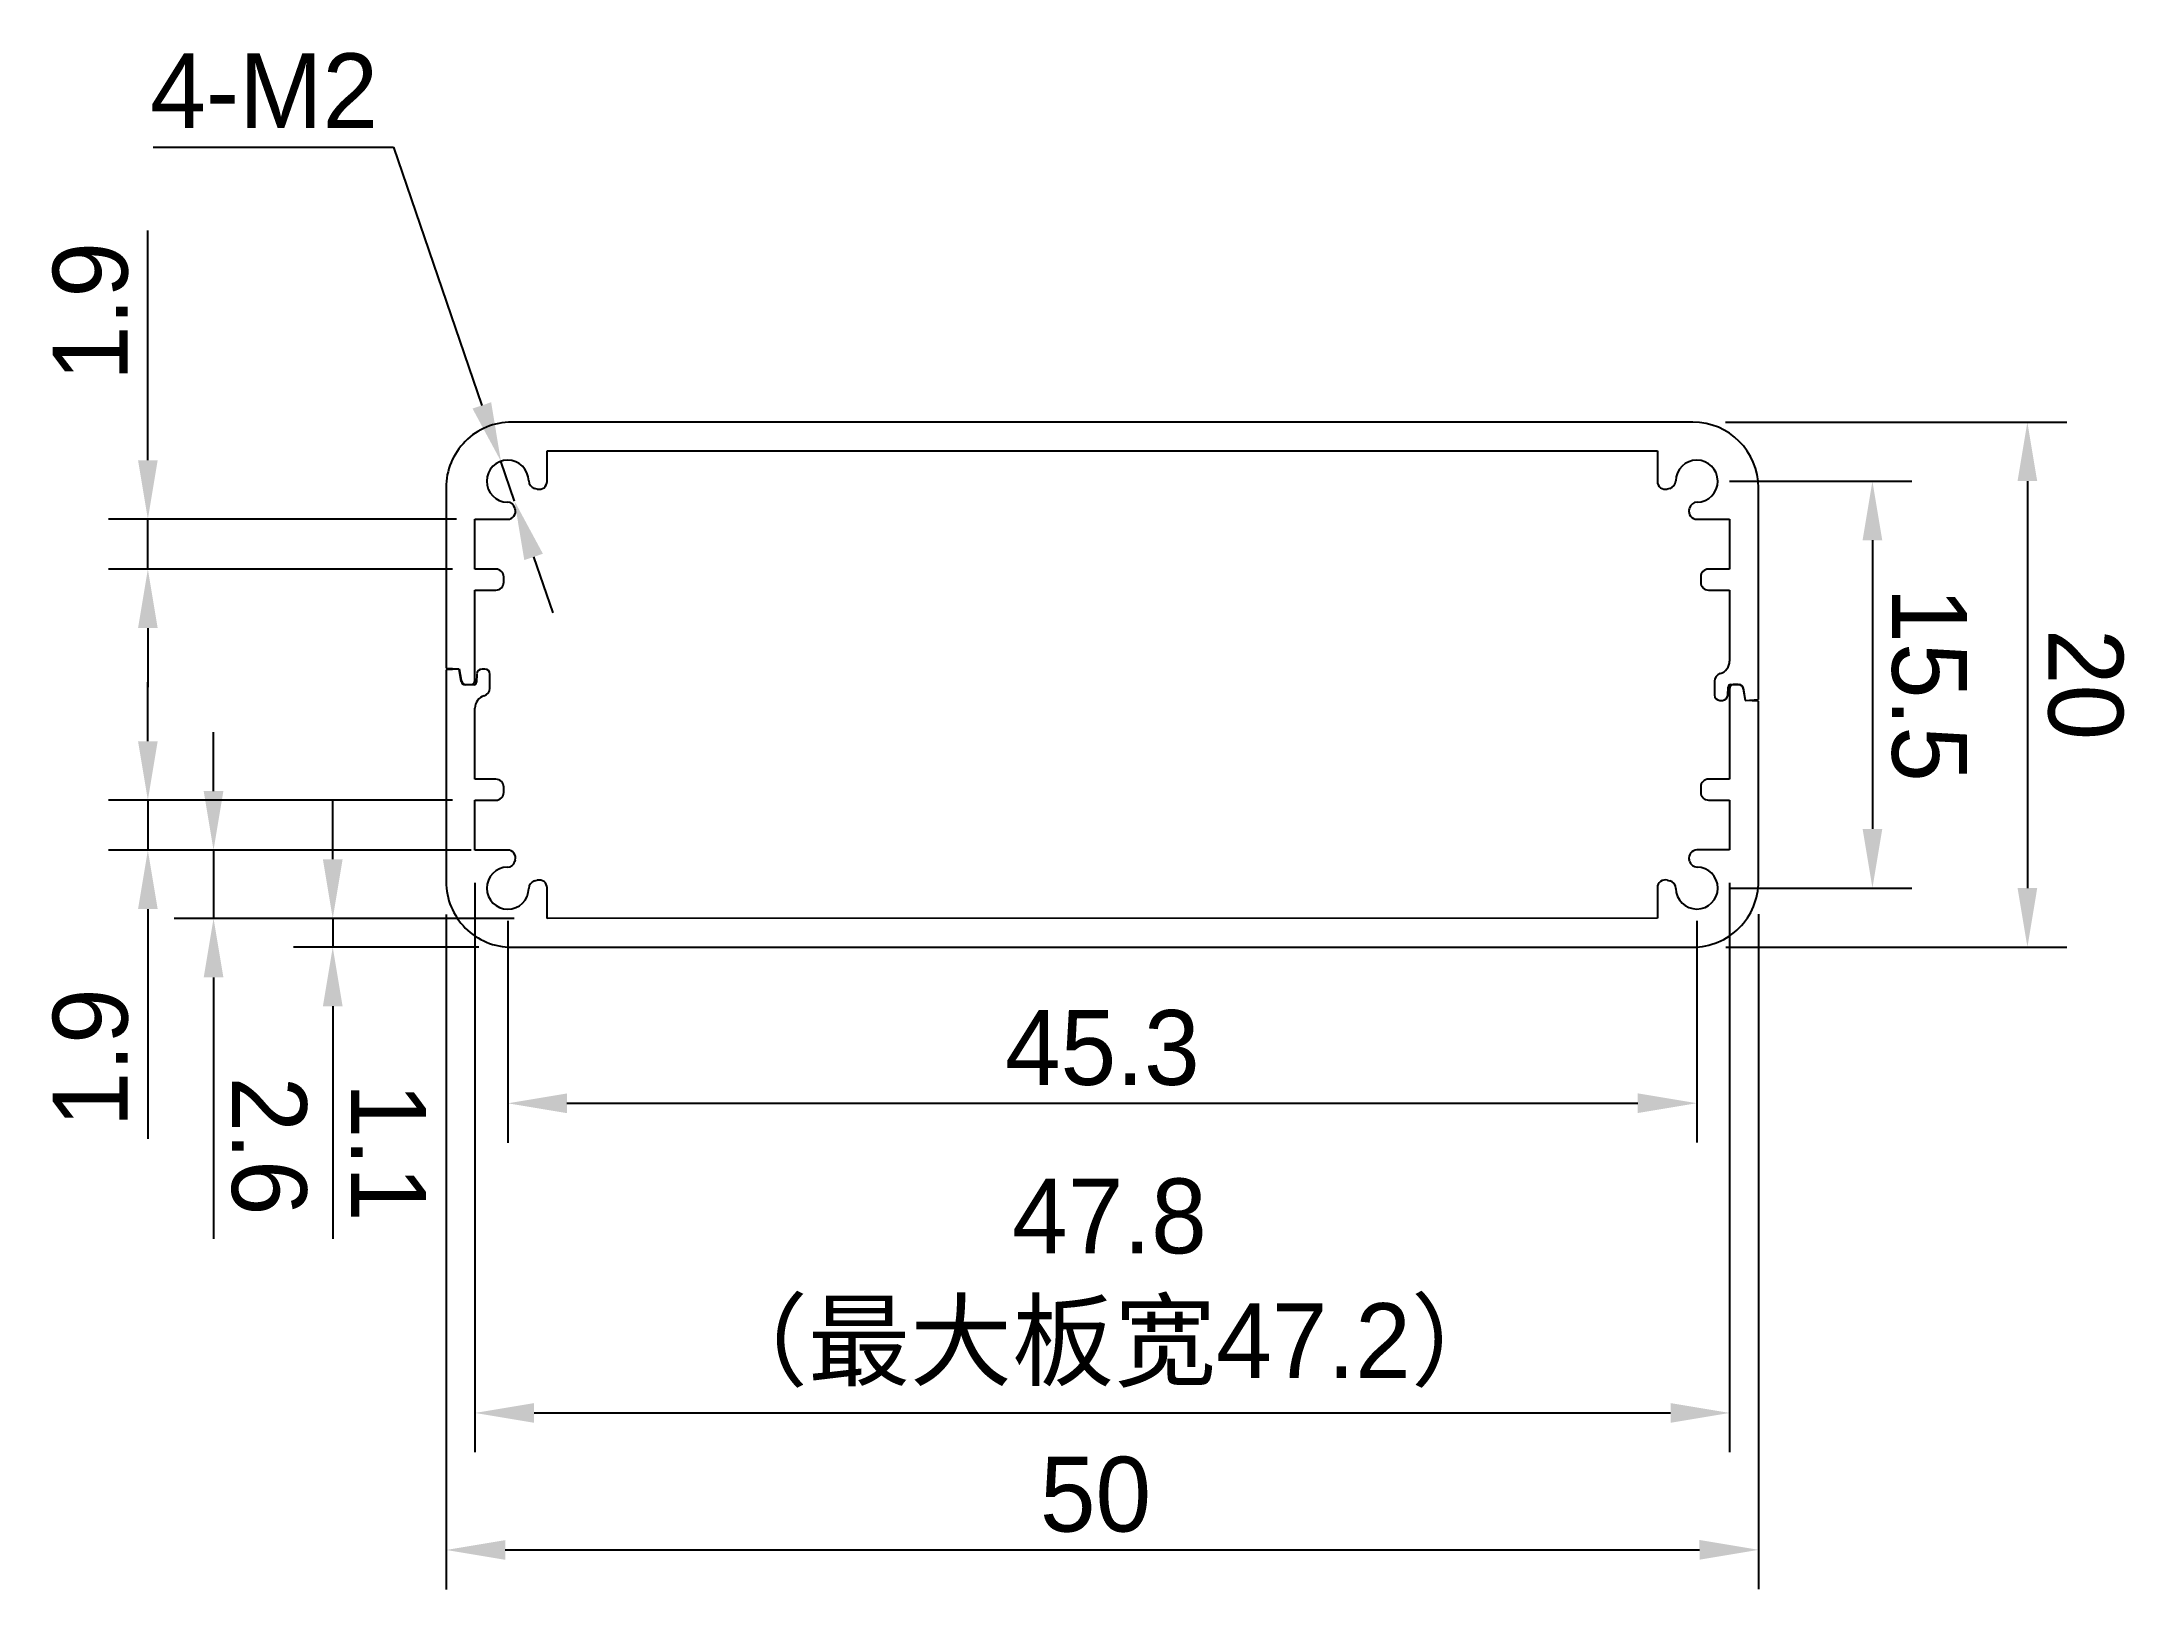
# Model space of a CAD drawing. Header units: millimetres. Extents: x 17558.1 to 17637.5, y -3026.7 to -2967.8.
import ezdxf

# ---------------------------------------------------------------- set-up
doc = ezdxf.new("R2010")
doc.units = ezdxf.units.MM
doc.header["$LTSCALE"] = 0.5
doc.header["$PDMODE"] = 35
for name, color, linetype, lineweight in [('3标注', 30, 'Continuous', 9), ('标注线', 7, 'Continuous', 13), ('粗实线', 7, 'Continuous', 25)]:
    doc.layers.add(name, color=color, linetype=linetype, lineweight=lineweight)
doc.styles.get("Standard").update_dxf_attribs({"font": ''})
doc.styles.get('Standard').set_extended_font_data('思源黑体 Normal')
doc.dimstyles.new('1比1 文字2.85', dxfattribs={"dimtxt": 2.85, "dimasz": 2.25, "dimexe": 1.5, "dimexo": 1.25, "dimgap": 0.7, "dimtad": 1, "dimdec": 1, "dimdsep": 46, "dimtxsty": 'Standard', "dimcen": 1.8, "dimadec": 0, "dimazin": 0, "dimtfac": 1, "dimtdec": 1, "dimtmove": 0, "dimatfit": 3, "dimfxl": 1, "dimarcsym": 0})
doc.dimstyles.new('1比1 文字2.85直径', dxfattribs={"dimtxt": 2.85, "dimasz": 2.25, "dimexe": 1.5, "dimexo": 1.25, "dimgap": 0.7, "dimtad": 1, "dimtih": 1, "dimtoh": 1, "dimdec": 1, "dimdsep": 46, "dimtxsty": 'Standard', "dimcen": 1.8, "dimadec": 0, "dimazin": 0, "dimtfac": 1, "dimtdec": 1, "dimtmove": 0, "dimatfit": 3, "dimfxl": 1, "dimarcsym": 0})

# ---------------------------------------------------------------- blocks, each defined once
blk = doc.blocks.new('*D81')
at = {"layer": 'Defpoints', "color": 0, "ltscale": 0.1}
for p in [(17621.037, -2982.274), (17621.039, -3002.275), (17633.785, -3002.274)]:
    blk.add_point(p, dxfattribs=at)
at = {"layer": '标注线', "color": 0, "lineweight": -2, "ltscale": 0.1}
for p, q in [((17622.287, -2982.274), (17635.282, -2982.273)), ((17633.783, -2984.523), (17633.784, -3000.024)), ((17622.289, -3002.275), (17635.285, -3002.274))]:
    blk.add_line(p, q, dxfattribs=at)
at = {"layer": '标注线', "color": 0, "ltscale": 0.1}
for points in [[(17634.158, -2984.523), (17633.408, -2984.523), (17633.782, -2982.273)], [(17634.159, -3000.024), (17633.409, -3000.024), (17633.785, -3002.274)]]:
    blk.add_solid(points, dxfattribs=at)
at = {"layer": '标注线', "color": 0, "ltscale": 0.1, "insert": (17637.435, -2992.271), "char_height": 2.85, "attachment_point": 2, "rotation": 270.00616}
blk.add_mtext('20', dxfattribs=at)
blk = doc.blocks.new('*D82')
at = {"layer": 'Defpoints', "color": 0, "ltscale": 0.1}
for p in [(17573.539, -2999.78), (17623.539, -2999.775), (17623.541, -3025.239)]:
    blk.add_point(p, dxfattribs=at)
at = {"layer": '标注线', "color": 0, "lineweight": -2, "ltscale": 0.1}
for p, q in [((17573.539, -3001.03), (17573.542, -3026.744)), ((17623.539, -3001.025), (17623.542, -3026.739)), ((17575.791, -3025.244), (17621.291, -3025.239))]:
    blk.add_line(p, q, dxfattribs=at)
at = {"layer": '标注线', "color": 0, "ltscale": 0.1}
for points in [[(17575.791, -3024.869), (17575.791, -3025.619), (17573.541, -3025.244)], [(17621.291, -3024.864), (17621.292, -3025.614), (17623.541, -3025.239)]]:
    blk.add_solid(points, dxfattribs=at)
at = {"layer": '标注线', "color": 0, "ltscale": 0.1, "insert": (17598.281, -3021.692), "char_height": 2.85, "attachment_point": 2, "rotation": 0.00616}
blk.add_mtext('50', dxfattribs=at)
blk = doc.blocks.new('*D83')
at = {"layer": 'Defpoints', "color": 0, "ltscale": 0.1}
for p in [(17564.68, -2998.581), (17575.739, -2998.58), (17577.389, -3001.18)]:
    blk.add_point(p, dxfattribs=at)
at = {"layer": '标注线', "color": 0, "lineweight": -2, "ltscale": 0.1}
for p, q in [((17564.68, -2996.331), (17564.679, -2994.081)), ((17574.489, -2998.58), (17563.18, -2998.582)), ((17564.68, -2998.581), (17564.68, -3001.181)), ((17576.139, -3001.18), (17563.18, -3001.182)), ((17564.68, -3003.431), (17564.682, -3013.389))]:
    blk.add_line(p, q, dxfattribs=at)
at = {"layer": '标注线', "color": 0, "ltscale": 0.1}
for points in [[(17565.055, -2996.331), (17564.305, -2996.331), (17564.68, -2998.581)], [(17565.055, -3003.431), (17564.305, -3003.431), (17564.68, -3001.181)]]:
    blk.add_solid(points, dxfattribs=at)
at = {"layer": '标注线', "color": 0, "ltscale": 0.1, "insert": (17568.231, -3009.854), "char_height": 2.85, "attachment_point": 2, "rotation": 270.00616}
blk.add_mtext('2.6', dxfattribs=at)
blk = doc.blocks.new('*D84')
at = {"layer": 'Defpoints', "color": 0, "ltscale": 0.1}
for p in [(17577.389, -3001.18), (17569.221, -3002.281), (17576.039, -3002.28)]:
    blk.add_point(p, dxfattribs=at)
at = {"layer": '标注线', "color": 0, "lineweight": -2, "ltscale": 0.1}
for p, q in [((17569.221, -2998.931), (17569.22, -2996.681)), ((17576.139, -3001.18), (17567.721, -3001.181)), ((17569.221, -3001.181), (17569.221, -3002.281)), ((17574.789, -3002.28), (17567.721, -3002.281)), ((17569.221, -3004.531), (17569.222, -3013.39))]:
    blk.add_line(p, q, dxfattribs=at)
at = {"layer": '标注线', "color": 0, "ltscale": 0.1}
for points in [[(17569.596, -2998.931), (17568.846, -2998.931), (17569.221, -3001.181)], [(17569.596, -3004.531), (17568.846, -3004.531), (17569.221, -3002.281)]]:
    blk.add_solid(points, dxfattribs=at)
at = {"layer": '标注线', "color": 0, "ltscale": 0.1, "insert": (17572.772, -3010.085), "char_height": 2.85, "attachment_point": 2, "rotation": 270.00616}
blk.add_mtext('1.1', dxfattribs=at)
blk = doc.blocks.new('*D85')
at = {"layer": 'Defpoints', "color": 0, "ltscale": 0.1}
for p in [(17621.187, -2984.524), (17621.189, -3000.025), (17627.881, -3000.025)]:
    blk.add_point(p, dxfattribs=at)
at = {"layer": '标注线', "color": 0, "lineweight": -2, "ltscale": 0.1}
for p, q in [((17622.437, -2984.524), (17629.38, -2984.524)), ((17627.88, -2986.774), (17627.881, -2997.775)), ((17622.439, -3000.025), (17629.381, -3000.024))]:
    blk.add_line(p, q, dxfattribs=at)
at = {"layer": '标注线', "color": 0, "ltscale": 0.1}
for points in [[(17628.255, -2986.774), (17627.505, -2986.774), (17627.88, -2984.524)], [(17628.256, -2997.775), (17627.506, -2997.775), (17627.881, -3000.025)]]:
    blk.add_solid(points, dxfattribs=at)
at = {"layer": '标注线', "color": 0, "ltscale": 0.1, "insert": (17631.481, -2992.273), "char_height": 2.85, "attachment_point": 2, "rotation": 270.00606}
blk.add_mtext('15.5', dxfattribs=at)
blk = doc.blocks.new('*D86')
at = {"layer": 'Defpoints', "color": 0, "ltscale": 0.1}
for p in [(17575.889, -3000.03), (17621.189, -3000.025), (17621.19, -3008.222)]:
    blk.add_point(p, dxfattribs=at)
at = {"layer": '标注线', "color": 0, "lineweight": -2, "ltscale": 0.1}
for p, q in [((17575.889, -3001.28), (17575.89, -3009.727)), ((17621.189, -3001.275), (17621.19, -3009.722)), ((17578.14, -3008.227), (17618.94, -3008.223))]:
    blk.add_line(p, q, dxfattribs=at)
at = {"layer": '标注线', "color": 0, "ltscale": 0.1}
for points in [[(17578.14, -3007.852), (17578.14, -3008.602), (17575.89, -3008.227)], [(17618.94, -3007.848), (17618.94, -3008.598), (17621.19, -3008.222)]]:
    blk.add_solid(points, dxfattribs=at)
at = {"layer": '标注线', "color": 0, "ltscale": 0.1, "insert": (17598.54, -3004.675), "char_height": 2.85, "attachment_point": 2, "rotation": 0.00616}
blk.add_mtext('45.3', dxfattribs=at)
blk = doc.blocks.new('*D88')
at = {"layer": 'Defpoints', "color": 0, "ltscale": 0.1}
for p in [(17575.038, -2996.68), (17562.177, -2998.58), (17575.038, -2998.58)]:
    blk.add_point(p, dxfattribs=at)
at = {"layer": '标注线', "color": 0, "lineweight": -2, "ltscale": 0.1}
for p, q in [((17562.177, -2994.43), (17562.177, -2992.18)), ((17573.788, -2996.68), (17560.677, -2996.68)), ((17562.177, -2996.68), (17562.177, -2998.58)), ((17573.788, -2998.58), (17560.677, -2998.58)), ((17562.177, -3000.83), (17562.177, -3009.577))]:
    blk.add_line(p, q, dxfattribs=at)
at = {"layer": '标注线', "color": 0, "ltscale": 0.1}
for points in [[(17561.802, -2994.43), (17562.552, -2994.43), (17562.177, -2996.68)], [(17561.802, -3000.83), (17562.552, -3000.83), (17562.177, -2998.58)]]:
    blk.add_solid(points, dxfattribs=at)
at = {"layer": '标注线', "color": 0, "ltscale": 0.1, "insert": (17560.001, -3006.495), "char_height": 2.85, "attachment_point": 5, "rotation": 90}
blk.add_mtext('1.9', dxfattribs=at)
blk = doc.blocks.new('*D87')
at = {"layer": 'Defpoints', "color": 0, "ltscale": 0.1}
for p in [(17562.177, -2985.974), (17575.187, -2985.974), (17575.037, -2987.874)]:
    blk.add_point(p, dxfattribs=at)
at = {"layer": '标注线', "color": 0, "lineweight": -2, "ltscale": 0.1}
for p, q in [((17562.177, -2983.724), (17562.177, -2974.977)), ((17573.937, -2985.974), (17560.677, -2985.974)), ((17562.177, -2987.874), (17562.177, -2985.974)), ((17573.787, -2987.874), (17560.677, -2987.874)), ((17562.177, -2990.124), (17562.177, -2992.374))]:
    blk.add_line(p, q, dxfattribs=at)
at = {"layer": '标注线', "color": 0, "ltscale": 0.1}
for points in [[(17561.802, -2983.724), (17562.552, -2983.724), (17562.177, -2985.974)], [(17561.802, -2990.124), (17562.552, -2990.124), (17562.177, -2987.874)]]:
    blk.add_solid(points, dxfattribs=at)
at = {"layer": '标注线', "color": 0, "ltscale": 0.1, "insert": (17560.001, -2978.06), "char_height": 2.85, "attachment_point": 5, "rotation": 90}
blk.add_mtext('1.9', dxfattribs=at)
blk = doc.blocks.new('*D90')
at = {"layer": 'Defpoints', "color": 0, "ltscale": 0.1}
for p in [(17575.629, -2983.767), (17576.146, -2985.282)]:
    blk.add_point(p, dxfattribs=at)
at = {"layer": '标注线', "color": 0, "lineweight": -2, "ltscale": 0.1}
for p, q in [((17562.374, -2971.799), (17571.542, -2971.799)), ((17571.542, -2971.799), (17574.902, -2981.638)), ((17576.146, -2985.282), (17575.629, -2983.767)), ((17576.873, -2987.411), (17577.6, -2989.54))]:
    blk.add_line(p, q, dxfattribs=at)
at = {"layer": '标注线', "color": 0, "ltscale": 0.1}
for points in [[(17575.256, -2981.517), (17574.547, -2981.759), (17575.629, -2983.767)], [(17577.228, -2987.29), (17576.518, -2987.532), (17576.146, -2985.282)]]:
    blk.add_solid(points, dxfattribs=at)
at = {"layer": '标注线', "color": 0, "ltscale": 0.1, "insert": (17566.608, -2969.649), "char_height": 2.85, "attachment_point": 5}
blk.add_mtext('4-M2', dxfattribs=at)
blk = doc.blocks.new('*D91')
at = {"layer": '3标注', "color": 0, "lineweight": -2, "ltscale": 0.1}
for p, q in [((17574.639, -2999.83), (17574.639, -3021.523)), ((17622.439, -2999.825), (17622.439, -3021.523)), ((17576.889, -3020.023), (17620.189, -3020.023))]:
    blk.add_line(p, q, dxfattribs=at)
at = {"layer": '3标注', "color": 0, "ltscale": 0.1}
for points in [[(17576.889, -3019.648), (17576.889, -3020.398), (17574.639, -3020.023)], [(17620.189, -3019.648), (17620.189, -3020.398), (17622.439, -3020.023)]]:
    blk.add_solid(points, dxfattribs=at)
at = {"layer": 'Defpoints', "color": 0, "ltscale": 0.1}
for p in [(17574.639, -2998.58), (17622.439, -2998.575), (17622.439, -3020.023)]:
    blk.add_point(p, dxfattribs=at)
at = {"layer": '3标注', "color": 0, "ltscale": 0.1, "insert": (17598.811, -3015.08), "char_height": 2.85, "attachment_point": 5}
blk.add_mtext('47.8\\P（最大板宽47.2）', dxfattribs=at)

msp = doc.modelspace()

# ---------------------------------------------------------------- linework, layer by layer
at = {"layer": '粗实线'}
for p, q in [((17621.037, -2982.274), (17576.037, -2982.274)), ((17577.387, -2983.374), (17619.687, -2983.374)), ((17577.387, -2984.535), (17577.387, -2983.374)), ((17619.687, -2983.374), (17619.687, -2984.474)), ((17573.537, -2984.775), (17573.538, -2991.648)), ((17577.009, -2984.825), (17576.909, -2984.798)), ((17619.687, -2984.474), (17619.687, -2984.535)), ((17619.687, -2984.474), (17619.687, -2984.474)), ((17620.165, -2984.798), (17620.065, -2984.825)), ((17623.537, -2992.848), (17623.537, -2984.774)), ((17576.161, -2985.547), (17576.174, -2985.597)), ((17620.9, -2985.597), (17620.913, -2985.547)), ((17574.637, -2987.874), (17574.637, -2985.974)), ((17574.637, -2985.974), (17575.885, -2985.974)), ((17621.19, -2985.974), (17622.437, -2985.974)), ((17622.437, -2985.974), (17622.437, -2987.874)), ((17575.437, -2987.874), (17574.637, -2987.874)), ((17575.737, -2988.374), (17575.737, -2988.174)), ((17621.337, -2988.174), (17621.337, -2988.374)), ((17622.437, -2987.874), (17621.637, -2987.874)), ((17574.637, -2988.674), (17575.437, -2988.674)), ((17574.637, -2992.124), (17574.637, -2988.674)), ((17621.637, -2988.674), (17622.437, -2988.674)), ((17622.437, -2988.674), (17622.437, -2991.378)), ((17573.538, -2991.648), (17574.037, -2991.674)), ((17574.038, -2991.68), (17573.538, -2991.707)), ((17573.538, -2991.707), (17573.539, -2999.78)), ((17574.037, -2991.674), (17574.109, -2992.107)), ((17574.117, -2992.155), (17574.038, -2991.68)), ((17574.708, -2991.871), (17574.693, -2992.185)), ((17575.009, -2991.68), (17574.908, -2991.68)), ((17575.209, -2992.41), (17575.209, -2991.88)), ((17621.866, -2992.144), (17621.866, -2992.674)), ((17574.593, -2992.28), (17574.265, -2992.28)), ((17574.307, -2992.274), (17574.487, -2992.274)), ((17622.066, -2992.874), (17622.167, -2992.874)), ((17622.367, -2992.684), (17622.382, -2992.37)), ((17622.438, -2992.425), (17622.438, -2995.875)), ((17622.482, -2992.274), (17622.81, -2992.274)), ((17622.768, -2992.275), (17622.588, -2992.275)), ((17622.958, -2992.4), (17623.037, -2992.874)), ((17623.038, -2992.875), (17622.966, -2992.442)), ((17623.037, -2992.874), (17623.537, -2992.848)), ((17623.537, -2992.901), (17623.038, -2992.875)), ((17623.539, -2999.775), (17623.537, -2992.901)), ((17574.638, -2995.88), (17574.638, -2993.177)), ((17575.438, -2995.88), (17574.638, -2995.88)), ((17622.438, -2995.875), (17621.638, -2995.875)), ((17574.638, -2996.68), (17575.438, -2996.68)), ((17574.639, -2998.58), (17574.638, -2996.68)), ((17575.738, -2996.38), (17575.738, -2996.18)), ((17621.338, -2996.175), (17621.338, -2996.375)), ((17621.638, -2996.675), (17622.438, -2996.675)), ((17622.438, -2996.675), (17622.439, -2998.575)), ((17575.886, -2998.58), (17574.639, -2998.58)), ((17576.176, -2998.958), (17576.163, -2999.008)), ((17620.915, -2999.003), (17620.901, -2998.953)), ((17622.439, -2998.575), (17621.191, -2998.575)), ((17576.911, -2999.756), (17577.011, -2999.729)), ((17577.389, -3000.08), (17577.389, -3000.019)), ((17619.689, -3000.015), (17619.689, -3001.175)), ((17620.066, -2999.725), (17620.166, -2999.752)), ((17577.389, -3000.08), (17577.389, -3000.08)), ((17577.389, -3001.18), (17577.389, -3000.08)), ((17619.689, -3001.175), (17577.389, -3001.18)), ((17576.039, -3002.28), (17621.039, -3002.275))]:
    msp.add_line(p, q, dxfattribs=at)
for centre, radius, start, end in [((17576.037, -2984.774), 2.5, 90, 180.00616), ((17621.037, -2984.774), 2.5, 0, 90), ((17575.887, -2984.524), 0.8, 0.82662, 269.17338), ((17621.187, -2984.524), 0.8, 270.82662, 179.17338), ((17576.987, -2984.509), 0.3, 180.82662, 255), ((17577.087, -2984.535), 0.3, 255, 0), ((17619.987, -2984.535), 0.3, 180, 285), ((17620.087, -2984.509), 0.3, 285, 359.17338), ((17575.871, -2985.624), 0.3, 15, 89.17338), ((17575.885, -2985.674), 0.3, 270, 15), ((17621.19, -2985.674), 0.3, 165, 270), ((17621.203, -2985.624), 0.3, 90.82662, 165), ((17575.437, -2988.174), 0.3, 0, 90), ((17621.637, -2988.174), 0.3, 90, 180), ((17575.437, -2988.374), 0.3, 270, 0), ((17621.637, -2988.374), 0.3, 180, 270), ((17574.307, -2992.074), 0.2, 189.46265, 270), ((17574.487, -2992.124), 0.15, 270, 0), ((17574.908, -2991.88), 0.2, 90.00616, 177.20232), ((17575.009, -2991.88), 0.2, 0.00616, 90.00616), ((17622.166, -2992.144), 0.3, 106.63724, 180.00002), ((17621.937, -2991.378), 0.5, 286.63716, 0), ((17574.265, -2992.13), 0.15, 189.46858, 270.00616), ((17574.593, -2992.18), 0.1, 270.00616, 357.20186), ((17575.138, -2993.177), 0.5, 106.64331, 180.00616), ((17574.909, -2992.41), 0.3, 286.6434, 0.00618), ((17622.066, -2992.674), 0.2, 180, 270), ((17622.167, -2992.674), 0.2, 270, 357.19616), ((17622.482, -2992.374), 0.1, 90, 177.1957), ((17622.588, -2992.425), 0.15, 90.00616, 180.00616), ((17622.768, -2992.475), 0.2, 9.46881, 90.00616), ((17622.81, -2992.424), 0.15, 9.46242, 90), ((17575.438, -2996.18), 0.3, 0.00616, 90.00616), ((17621.638, -2996.175), 0.3, 90.00616, 180.00616), ((17575.438, -2996.38), 0.3, 270.00616, 0.00616), ((17621.638, -2996.375), 0.3, 180.00616, 270.00616), ((17575.889, -3000.03), 0.8, 90.83278, 359.17954), ((17575.873, -2998.93), 0.3, 270.83278, 345.00616), ((17575.886, -2998.88), 0.3, 345.00616, 90.00616), ((17621.189, -3000.025), 0.8, 180.83278, 89.17954), ((17621.191, -2998.875), 0.3, 90.00616, 195.00616), ((17621.204, -2998.925), 0.3, 195.00616, 269.17954), ((17576.039, -2999.78), 2.5, 180.00616, 270.00616), ((17576.989, -3000.046), 0.3, 105.00616, 179.17954), ((17577.089, -3000.019), 0.3, 0.00616, 105.00616), ((17619.989, -3000.015), 0.3, 75.00616, 180.00616), ((17620.089, -3000.041), 0.3, 0.83278, 75.00616), ((17621.039, -2999.775), 2.5, 270.00616, 0.01232)]:
    msp.add_arc(centre, radius, start, end, dxfattribs=at)

# ---------------------------------------------------------------- dimensions: what is measured, and where the dimension line sits
at = {"layer": '3标注', "ltscale": 0.1}
dim = msp.add_linear_dim(base=(17622.439, -3020.023), p1=(17574.639, -2998.58), p2=(17622.439, -2998.575), text='<>^J（最大板宽47.2）', dimstyle='1比1 文字2.85', dxfattribs=at)
dim.commit()
dim.dimension.update_dxf_attribs({"geometry": '*D91', "text_midpoint": (17598.811, -3020.023), "dimtype": 160})
at = {"layer": '标注线', "ltscale": 0.1}
dim = msp.add_diameter_dim_2p(p1=(17576.146, -2985.282), p2=(17575.629, -2983.767), text='4-M2', dimstyle='1比1 文字2.85直径', dxfattribs=at)
dim.commit()
dim.dimension.update_dxf_attribs({"geometry": '*D90', "text_midpoint": (17566.608, -2971.799), "dimtype": 163})
for base, p1, p2, angle, picture, middle in [((17562.177, -2985.974), (17575.037, -2987.874), (17575.187, -2985.974), 90, '*D87', (17562.177, -2978.06)), ((17633.785, -3002.274), (17621.037, -2982.274), (17621.039, -3002.275), 270.00616, '*D81', (17633.783, -2992.271)), ((17627.881, -3000.025), (17621.187, -2984.524), (17621.189, -3000.025), 270.00606, '*D85', (17627.88, -2992.274)), ((17562.177, -2998.58), (17575.038, -2996.68), (17575.038, -2998.58), 90, '*D88', (17562.177, -3006.495)), ((17564.68, -2998.581), (17577.389, -3001.18), (17575.739, -2998.58), 270.00616, '*D83', (17564.681, -3009.854)), ((17569.221, -3002.281), (17577.389, -3001.18), (17576.039, -3002.28), 270.00616, '*D84', (17569.222, -3010.086)), ((17623.541, -3025.239), (17573.539, -2999.78), (17623.539, -2999.775), 0.00616, '*D82', (17598.281, -3025.242)), ((17621.19, -3008.222), (17575.889, -3000.03), (17621.189, -3000.025), 0.00616, '*D86', (17598.541, -3008.225))]:
    dim = msp.add_linear_dim(base=base, p1=p1, p2=p2, angle=angle, dimstyle='1比1 文字2.85', dxfattribs=at)
    dim.commit()
    dim.dimension.update_dxf_attribs({"geometry": picture, "text_midpoint": middle, "dimtype": 160})

doc.saveas('drawing.dxf')
